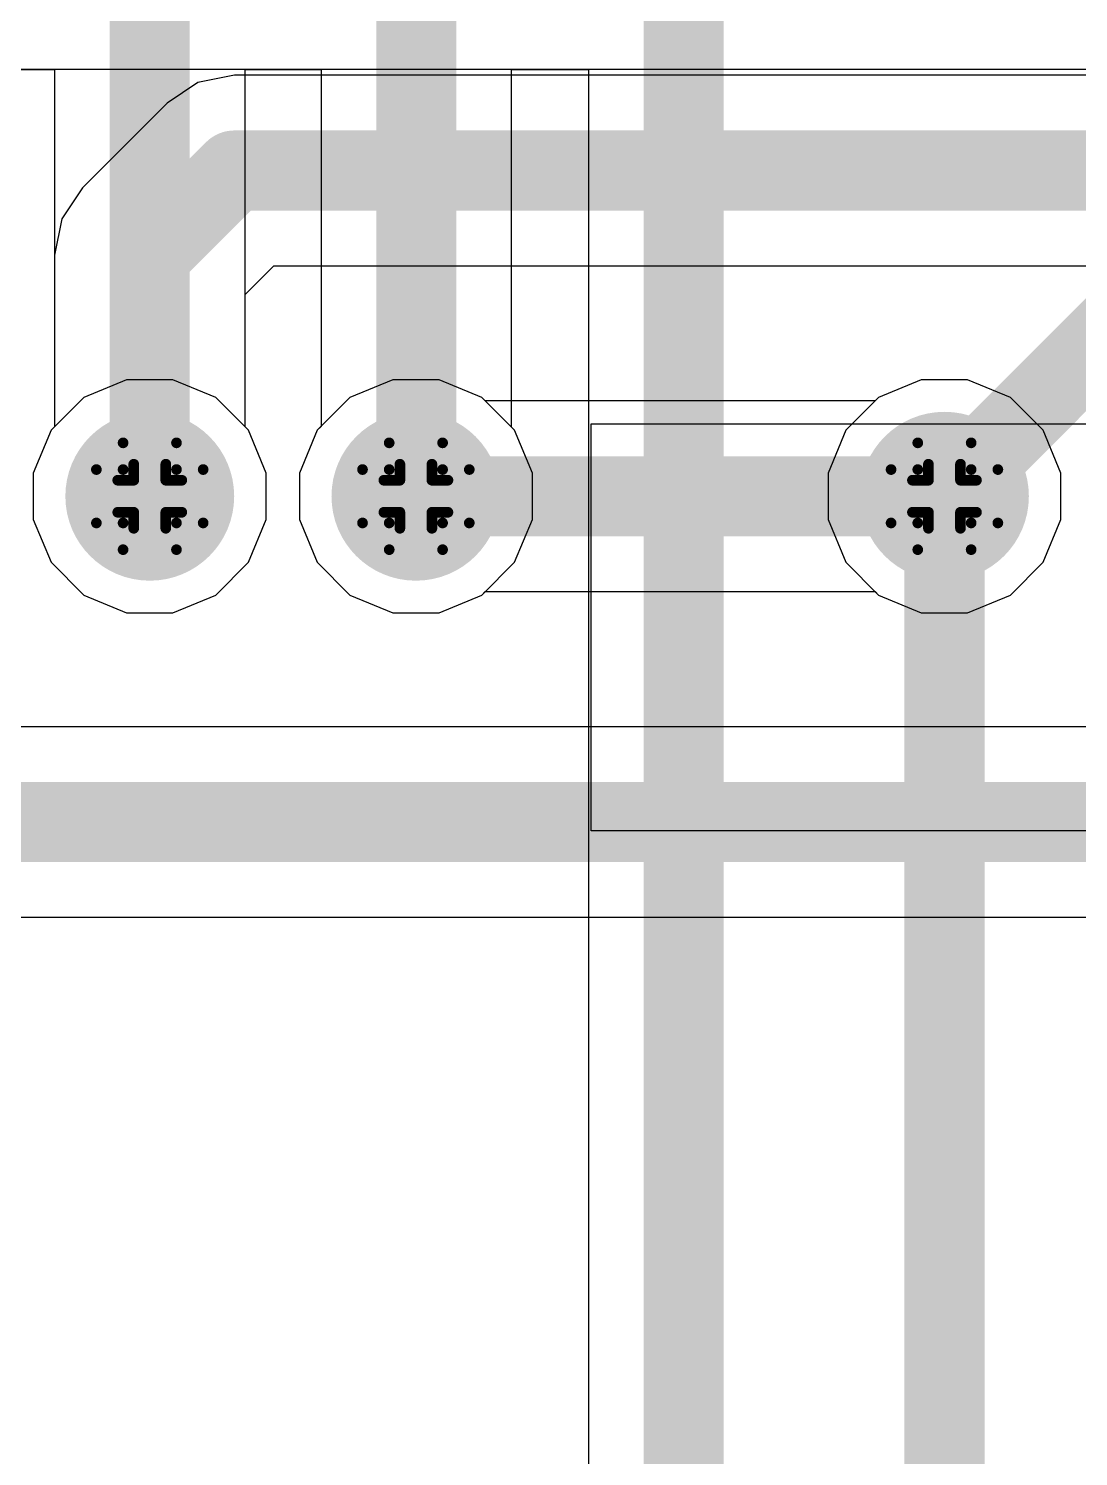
# Model space of a CAD drawing. Header units: inches. Extents: x -7 to 5163, y -3 to 5149.
# Drawn here: x 44.13 to 49.13, y 139.91 to 146.7 of the extents above; entities that cross this region are included whole.
import ezdxf

# ---------------------------------------------------------------- set-up
doc = ezdxf.new("R2010")
doc.units = ezdxf.units.IN
for name, color, linetype in [('Bottom Layer', 5, 'Continuous'), ('Bottom Solder', 6, 'Continuous'), ('Drill Drawing', 1, 'Continuous'), ('GND', 76, 'Continuous'), ('PWR', 16, 'Continuous'), ('Top Layer', 1, 'Continuous'), ('Top Solder', 216, 'Continuous'), ('Via Holes', 16, 'Continuous')]:
    doc.layers.add(name, color=color, linetype=linetype)

msp = doc.modelspace()

# ---------------------------------------------------------------- hatches: boundary and pattern name
at = {"layer": 'Bottom Layer'}
h = msp.add_hatch(color=5, dxfattribs=at)
edge = h.paths.add_edge_path()
edge.add_arc((44.7079, 144.4752), 0.3, 0, 360)
h = msp.add_hatch(color=5, dxfattribs=at)
edge = h.paths.add_edge_path()
edge.add_arc((45.974, 144.4752), 0.3, 0, 360)
h = msp.add_hatch(color=5, dxfattribs=at)
edge = h.paths.add_edge_path()
edge.add_arc((48.4886, 144.4752), 0.3, 0, 360)
at = {"layer": 'Bottom Solder'}
h = msp.add_hatch(color=6, dxfattribs=at)
edge = h.paths.add_edge_path()
edge.add_arc((44.7079, 144.4752), 0.4016, 0, 360)
h = msp.add_hatch(color=6, dxfattribs=at)
edge = h.paths.add_edge_path()
edge.add_arc((45.974, 144.4752), 0.4016, 0, 360)
h = msp.add_hatch(color=6, dxfattribs=at)
edge = h.paths.add_edge_path()
edge.add_arc((48.4886, 144.4752), 0.4016, 0, 360)
at = {"layer": 'GND'}
h = msp.add_hatch(color=76, dxfattribs=at)
edge = h.paths.add_edge_path()
edge.add_arc((44.7079, 144.4752), 0.3, 0, 360)
h = msp.add_hatch(color=76, dxfattribs=at)
edge = h.paths.add_edge_path()
edge.add_arc((45.974, 144.4752), 0.3, 0, 360)
h = msp.add_hatch(color=76, dxfattribs=at)
edge = h.paths.add_edge_path()
edge.add_arc((48.4886, 144.4752), 0.3, 0, 360)
at = {"layer": 'PWR'}
h = msp.add_hatch(color=16, dxfattribs=at)
edge = h.paths.add_edge_path()
edge.add_arc((44.7079, 144.4752), 0.3, 0, 360)
h = msp.add_hatch(color=16, dxfattribs=at)
edge = h.paths.add_edge_path()
edge.add_arc((45.974, 144.4752), 0.3, 0, 360)
h = msp.add_hatch(color=16, dxfattribs=at)
edge = h.paths.add_edge_path()
edge.add_arc((48.4886, 144.4752), 0.3, 0, 360)
at = {"layer": 'Top Layer'}
h = msp.add_hatch(color=1, dxfattribs=at)
edge = h.paths.add_edge_path()
edge.add_arc((44.7079, 144.4752), 0.3, 0, 360)
h = msp.add_hatch(color=1, dxfattribs=at)
edge = h.paths.add_edge_path()
edge.add_arc((45.974, 144.4752), 0.3, 0, 360)
h = msp.add_hatch(color=1, dxfattribs=at)
edge = h.paths.add_edge_path()
edge.add_arc((48.4886, 144.4752), 0.3, 0, 360)
at = {"layer": 'Top Solder'}
h = msp.add_hatch(color=216, dxfattribs=at)
edge = h.paths.add_edge_path()
edge.add_arc((44.7079, 144.4752), 0.4016, 0, 360)
h = msp.add_hatch(color=216, dxfattribs=at)
edge = h.paths.add_edge_path()
edge.add_arc((45.974, 144.4752), 0.4016, 0, 360)
h = msp.add_hatch(color=216, dxfattribs=at)
edge = h.paths.add_edge_path()
edge.add_arc((48.4886, 144.4752), 0.4016, 0, 360)
at = {"layer": 'Via Holes'}
h = msp.add_hatch(color=7, dxfattribs=at)
edge = h.paths.add_edge_path()
edge.add_arc((44.7079, 144.4752), 0.15, 0, 360)
h = msp.add_hatch(color=7, dxfattribs=at)
edge = h.paths.add_edge_path()
edge.add_arc((45.974, 144.4752), 0.15, 0, 360)
h = msp.add_hatch(color=7, dxfattribs=at)
edge = h.paths.add_edge_path()
edge.add_arc((48.4886, 144.4752), 0.15, 0, 360)

# ---------------------------------------------------------------- linework, layer by layer
at = {"layer": 'Bottom Layer'}
for p, q in [((44.937, 146.4433), (44.7899, 146.3451)), ((45.1104, 146.4778), (44.937, 146.4433)), ((49.7274, 146.4778), (45.1104, 146.4778)), ((45.1104, 146.4778), (45.1104, 146.4778)), ((44.7899, 146.3451), (44.3874, 145.9425)), ((44.3874, 145.9425), (44.2891, 145.7955)), ((44.2891, 145.7955), (44.2546, 145.6221)), ((44.2546, 145.6221), (44.2546, 144.8055)), ((45.1611, 145.4343), (45.2981, 145.5714)), ((45.2981, 145.5714), (49.5513, 145.5714)), ((45.1611, 144.8055), (45.1611, 145.4343)), ((45.8638, 145.0292), (45.6602, 144.9449)), ((46.0842, 145.0292), (45.8638, 145.0292)), ((46.2878, 144.9449), (46.0842, 145.0292)), ((48.3784, 145.0292), (48.1748, 144.9449)), ((48.5988, 145.0292), (48.3784, 145.0292)), ((48.8024, 144.9449), (48.5988, 145.0292)), ((45.6602, 144.9449), (45.5043, 144.789)), ((46.3043, 144.9284), (46.2878, 144.9449)), ((48.1748, 144.9449), (48.1583, 144.9284)), ((48.9583, 144.789), (48.8024, 144.9449)), ((48.1583, 144.9284), (46.3043, 144.9284)), ((44.2546, 144.8055), (44.2382, 144.789)), ((45.1775, 144.789), (45.1611, 144.8055)), ((44.2382, 144.789), (44.1539, 144.5854)), ((45.2619, 144.5854), (45.1775, 144.789)), ((45.5043, 144.789), (45.42, 144.5854)), ((49.0426, 144.5854), (48.9583, 144.789)), ((44.1539, 144.5854), (44.1539, 144.365)), ((45.2619, 144.365), (45.2619, 144.5854)), ((45.42, 144.5854), (45.42, 144.365)), ((49.0426, 144.365), (49.0426, 144.5854)), ((44.1539, 144.365), (44.2382, 144.1614)), ((45.1775, 144.1614), (45.2619, 144.365)), ((45.42, 144.365), (45.5043, 144.1614)), ((48.9583, 144.1614), (49.0426, 144.365)), ((44.2382, 144.1614), (44.394, 144.0055)), ((45.0217, 144.0055), (45.1775, 144.1614)), ((45.5043, 144.1614), (45.6602, 144.0055)), ((48.8024, 144.0055), (48.9583, 144.1614)), ((44.394, 144.0055), (44.5977, 143.9212)), ((44.8181, 143.9212), (45.0217, 144.0055)), ((45.6602, 144.0055), (45.8638, 143.9212)), ((46.0842, 143.9212), (46.2878, 144.0055)), ((46.2878, 144.0055), (46.3043, 144.022)), ((46.3043, 144.022), (48.1583, 144.022)), ((48.1583, 144.022), (48.1748, 144.0055)), ((48.1748, 144.0055), (48.3784, 143.9212)), ((48.5988, 143.9212), (48.8024, 144.0055)), ((44.5977, 143.9212), (44.8181, 143.9212)), ((45.8638, 143.9212), (46.0842, 143.9212)), ((48.3784, 143.9212), (48.5988, 143.9212)), ((51.1222, 143.379), (44.0281, 143.379)), ((43.8404, 142.4726), (51.3099, 142.4726))]:
    msp.add_line(p, q, dxfattribs=at)
for points in [[(44.7079, 145.6221, 0.381, 0.381, 0), (45.1104, 146.0246, 0.381, 0.381, 0)], [(45.1104, 146.0246, 0.381, 0.381, 0), (49.7351, 146.0246, 0.381, 0.381, 0)], [(44.7079, 144.4752, 0.381, 0.381, 0), (44.7079, 145.6221, 0.381, 0.381, 0)], [(45.974, 144.4752, 0.381, 0.381, 0), (48.4886, 144.4752, 0.381, 0.381, 0)], [(43.8404, 142.9258, 0.381, 0.381, 0), (51.3099, 142.9258, 0.381, 0.381, 0)]]:
    msp.add_lwpolyline(points, format="xyseb", dxfattribs=at)
for points in [[(45.0151, 146.0246, 0.1905, 0.1905, 1), (45.2056, 146.0246, 0.1905, 0.1905, 1)], [(45.0151, 146.0246, 0.1905, 0.1905, 1), (45.2056, 146.0246, 0.1905, 0.1905, 1)], [(44.6126, 145.6221, 0.1905, 0.1905, 1), (44.8031, 145.6221, 0.1905, 0.1905, 1)], [(44.6126, 145.6221, 0.1905, 0.1905, 1), (44.8031, 145.6221, 0.1905, 0.1905, 1)], [(44.6126, 144.4752, 0.1905, 0.1905, 1), (44.8031, 144.4752, 0.1905, 0.1905, 1)], [(45.8787, 144.4752, 0.1905, 0.1905, 1), (46.0692, 144.4752, 0.1905, 0.1905, 1)], [(48.3933, 144.4752, 0.1905, 0.1905, 1), (48.5838, 144.4752, 0.1905, 0.1905, 1)]]:
    msp.add_lwpolyline(points, format="xyseb", close=True, dxfattribs=at)
at = {"layer": 'Drill Drawing'}
for points in [[(44.5809, 144.6022, 0.0508, 0.0508, 0), (44.5809, 144.7292, 0.0508, 0.0508, 0)], [(44.5809, 144.7292, 0.0508, 0.0508, 0), (44.8349, 144.7292, 0.0508, 0.0508, 0)], [(44.8349, 144.6022, 0.0508, 0.0508, 0), (44.8349, 144.7292, 0.0508, 0.0508, 0)], [(45.847, 144.6022, 0.0508, 0.0508, 0), (45.847, 144.7292, 0.0508, 0.0508, 0)], [(45.847, 144.7292, 0.0508, 0.0508, 0), (46.101, 144.7292, 0.0508, 0.0508, 0)], [(46.101, 144.6022, 0.0508, 0.0508, 0), (46.101, 144.7292, 0.0508, 0.0508, 0)], [(48.3616, 144.6022, 0.0508, 0.0508, 0), (48.3616, 144.7292, 0.0508, 0.0508, 0)], [(48.3616, 144.7292, 0.0508, 0.0508, 0), (48.6156, 144.7292, 0.0508, 0.0508, 0)], [(48.6156, 144.6022, 0.0508, 0.0508, 0), (48.6156, 144.7292, 0.0508, 0.0508, 0)], [(44.4539, 144.3482, 0.0508, 0.0508, 0), (44.4539, 144.6022, 0.0508, 0.0508, 0)], [(44.4539, 144.6022, 0.0508, 0.0508, 0), (44.5809, 144.6022, 0.0508, 0.0508, 0)], [(44.6317, 144.5514, 0.0508, 0.0508, 0), (44.6317, 144.6276, 0.0508, 0.0508, 0)], [(44.6317, 144.6276, 0.0508, 0.0508, 0), (44.7841, 144.6276, 0.0508, 0.0508, 0)], [(44.7841, 144.5514, 0.0508, 0.0508, 0), (44.7841, 144.6276, 0.0508, 0.0508, 0)], [(44.8349, 144.6022, 0.0508, 0.0508, 0), (44.9619, 144.6022, 0.0508, 0.0508, 0)], [(44.9619, 144.3482, 0.0508, 0.0508, 0), (44.9619, 144.6022, 0.0508, 0.0508, 0)], [(45.72, 144.3482, 0.0508, 0.0508, 0), (45.72, 144.6022, 0.0508, 0.0508, 0)], [(45.72, 144.6022, 0.0508, 0.0508, 0), (45.847, 144.6022, 0.0508, 0.0508, 0)], [(45.8978, 144.5514, 0.0508, 0.0508, 0), (45.8978, 144.6276, 0.0508, 0.0508, 0)], [(45.8978, 144.6276, 0.0508, 0.0508, 0), (46.0502, 144.6276, 0.0508, 0.0508, 0)], [(46.0502, 144.5514, 0.0508, 0.0508, 0), (46.0502, 144.6276, 0.0508, 0.0508, 0)], [(46.101, 144.6022, 0.0508, 0.0508, 0), (46.228, 144.6022, 0.0508, 0.0508, 0)], [(46.228, 144.3482, 0.0508, 0.0508, 0), (46.228, 144.6022, 0.0508, 0.0508, 0)], [(48.2346, 144.3482, 0.0508, 0.0508, 0), (48.2346, 144.6022, 0.0508, 0.0508, 0)], [(48.2346, 144.6022, 0.0508, 0.0508, 0), (48.3616, 144.6022, 0.0508, 0.0508, 0)], [(48.4124, 144.5514, 0.0508, 0.0508, 0), (48.4124, 144.6276, 0.0508, 0.0508, 0)], [(48.4124, 144.6276, 0.0508, 0.0508, 0), (48.5648, 144.6276, 0.0508, 0.0508, 0)], [(48.5648, 144.5514, 0.0508, 0.0508, 0), (48.5648, 144.6276, 0.0508, 0.0508, 0)], [(48.6156, 144.6022, 0.0508, 0.0508, 0), (48.7426, 144.6022, 0.0508, 0.0508, 0)], [(48.7426, 144.3482, 0.0508, 0.0508, 0), (48.7426, 144.6022, 0.0508, 0.0508, 0)], [(44.5555, 144.399, 0.0508, 0.0508, 0), (44.5555, 144.5514, 0.0508, 0.0508, 0)], [(44.5555, 144.5514, 0.0508, 0.0508, 0), (44.6317, 144.5514, 0.0508, 0.0508, 0)], [(44.7841, 144.5514, 0.0508, 0.0508, 0), (44.8603, 144.5514, 0.0508, 0.0508, 0)], [(44.8603, 144.399, 0.0508, 0.0508, 0), (44.8603, 144.5514, 0.0508, 0.0508, 0)], [(45.8216, 144.399, 0.0508, 0.0508, 0), (45.8216, 144.5514, 0.0508, 0.0508, 0)], [(45.8216, 144.5514, 0.0508, 0.0508, 0), (45.8978, 144.5514, 0.0508, 0.0508, 0)], [(46.0502, 144.5514, 0.0508, 0.0508, 0), (46.1264, 144.5514, 0.0508, 0.0508, 0)], [(46.1264, 144.399, 0.0508, 0.0508, 0), (46.1264, 144.5514, 0.0508, 0.0508, 0)], [(48.3362, 144.399, 0.0508, 0.0508, 0), (48.3362, 144.5514, 0.0508, 0.0508, 0)], [(48.3362, 144.5514, 0.0508, 0.0508, 0), (48.4124, 144.5514, 0.0508, 0.0508, 0)], [(48.5648, 144.5514, 0.0508, 0.0508, 0), (48.641, 144.5514, 0.0508, 0.0508, 0)], [(48.641, 144.399, 0.0508, 0.0508, 0), (48.641, 144.5514, 0.0508, 0.0508, 0)], [(44.5555, 144.399, 0.0508, 0.0508, 0), (44.6317, 144.399, 0.0508, 0.0508, 0)], [(44.6317, 144.3228, 0.0508, 0.0508, 0), (44.6317, 144.399, 0.0508, 0.0508, 0)], [(44.7841, 144.399, 0.0508, 0.0508, 0), (44.8603, 144.399, 0.0508, 0.0508, 0)], [(44.7841, 144.3228, 0.0508, 0.0508, 0), (44.7841, 144.399, 0.0508, 0.0508, 0)], [(45.8216, 144.399, 0.0508, 0.0508, 0), (45.8978, 144.399, 0.0508, 0.0508, 0)], [(45.8978, 144.3228, 0.0508, 0.0508, 0), (45.8978, 144.399, 0.0508, 0.0508, 0)], [(46.0502, 144.399, 0.0508, 0.0508, 0), (46.1264, 144.399, 0.0508, 0.0508, 0)], [(46.0502, 144.3228, 0.0508, 0.0508, 0), (46.0502, 144.399, 0.0508, 0.0508, 0)], [(48.3362, 144.399, 0.0508, 0.0508, 0), (48.4124, 144.399, 0.0508, 0.0508, 0)], [(48.4124, 144.3228, 0.0508, 0.0508, 0), (48.4124, 144.399, 0.0508, 0.0508, 0)], [(48.5648, 144.399, 0.0508, 0.0508, 0), (48.641, 144.399, 0.0508, 0.0508, 0)], [(48.5648, 144.3228, 0.0508, 0.0508, 0), (48.5648, 144.399, 0.0508, 0.0508, 0)], [(44.4539, 144.3482, 0.0508, 0.0508, 0), (44.5809, 144.3482, 0.0508, 0.0508, 0)], [(44.5809, 144.2212, 0.0508, 0.0508, 0), (44.5809, 144.3482, 0.0508, 0.0508, 0)], [(44.6317, 144.3228, 0.0508, 0.0508, 0), (44.7841, 144.3228, 0.0508, 0.0508, 0)], [(44.8349, 144.3482, 0.0508, 0.0508, 0), (44.9619, 144.3482, 0.0508, 0.0508, 0)], [(44.8349, 144.2212, 0.0508, 0.0508, 0), (44.8349, 144.3482, 0.0508, 0.0508, 0)], [(45.72, 144.3482, 0.0508, 0.0508, 0), (45.847, 144.3482, 0.0508, 0.0508, 0)], [(45.847, 144.2212, 0.0508, 0.0508, 0), (45.847, 144.3482, 0.0508, 0.0508, 0)], [(45.8978, 144.3228, 0.0508, 0.0508, 0), (46.0502, 144.3228, 0.0508, 0.0508, 0)], [(46.101, 144.3482, 0.0508, 0.0508, 0), (46.228, 144.3482, 0.0508, 0.0508, 0)], [(46.101, 144.2212, 0.0508, 0.0508, 0), (46.101, 144.3482, 0.0508, 0.0508, 0)], [(48.2346, 144.3482, 0.0508, 0.0508, 0), (48.3616, 144.3482, 0.0508, 0.0508, 0)], [(48.3616, 144.2212, 0.0508, 0.0508, 0), (48.3616, 144.3482, 0.0508, 0.0508, 0)], [(48.4124, 144.3228, 0.0508, 0.0508, 0), (48.5648, 144.3228, 0.0508, 0.0508, 0)], [(48.6156, 144.3482, 0.0508, 0.0508, 0), (48.7426, 144.3482, 0.0508, 0.0508, 0)], [(48.6156, 144.2212, 0.0508, 0.0508, 0), (48.6156, 144.3482, 0.0508, 0.0508, 0)], [(44.5809, 144.2212, 0.0508, 0.0508, 0), (44.8349, 144.2212, 0.0508, 0.0508, 0)], [(45.847, 144.2212, 0.0508, 0.0508, 0), (46.101, 144.2212, 0.0508, 0.0508, 0)], [(48.3616, 144.2212, 0.0508, 0.0508, 0), (48.6156, 144.2212, 0.0508, 0.0508, 0)]]:
    msp.add_lwpolyline(points, format="xyseb", dxfattribs=at)
for points in [[(44.5682, 144.7292, 0.0254, 0.0254, 1), (44.5936, 144.7292, 0.0254, 0.0254, 1)], [(44.5682, 144.7292, 0.0254, 0.0254, 1), (44.5936, 144.7292, 0.0254, 0.0254, 1)], [(44.8222, 144.7292, 0.0254, 0.0254, 1), (44.8476, 144.7292, 0.0254, 0.0254, 1)], [(44.8222, 144.7292, 0.0254, 0.0254, 1), (44.8476, 144.7292, 0.0254, 0.0254, 1)], [(45.8343, 144.7292, 0.0254, 0.0254, 1), (45.8597, 144.7292, 0.0254, 0.0254, 1)], [(45.8343, 144.7292, 0.0254, 0.0254, 1), (45.8597, 144.7292, 0.0254, 0.0254, 1)], [(46.0883, 144.7292, 0.0254, 0.0254, 1), (46.1137, 144.7292, 0.0254, 0.0254, 1)], [(46.0883, 144.7292, 0.0254, 0.0254, 1), (46.1137, 144.7292, 0.0254, 0.0254, 1)], [(48.3489, 144.7292, 0.0254, 0.0254, 1), (48.3743, 144.7292, 0.0254, 0.0254, 1)], [(48.3489, 144.7292, 0.0254, 0.0254, 1), (48.3743, 144.7292, 0.0254, 0.0254, 1)], [(48.6029, 144.7292, 0.0254, 0.0254, 1), (48.6283, 144.7292, 0.0254, 0.0254, 1)], [(48.6029, 144.7292, 0.0254, 0.0254, 1), (48.6283, 144.7292, 0.0254, 0.0254, 1)], [(44.4412, 144.6022, 0.0254, 0.0254, 1), (44.4666, 144.6022, 0.0254, 0.0254, 1)], [(44.4412, 144.6022, 0.0254, 0.0254, 1), (44.4666, 144.6022, 0.0254, 0.0254, 1)], [(44.5682, 144.6022, 0.0254, 0.0254, 1), (44.5936, 144.6022, 0.0254, 0.0254, 1)], [(44.5682, 144.6022, 0.0254, 0.0254, 1), (44.5936, 144.6022, 0.0254, 0.0254, 1)], [(44.619, 144.6276, 0.0254, 0.0254, 1), (44.6444, 144.6276, 0.0254, 0.0254, 1)], [(44.619, 144.6276, 0.0254, 0.0254, 1), (44.6444, 144.6276, 0.0254, 0.0254, 1)], [(44.7714, 144.6276, 0.0254, 0.0254, 1), (44.7968, 144.6276, 0.0254, 0.0254, 1)], [(44.7714, 144.6276, 0.0254, 0.0254, 1), (44.7968, 144.6276, 0.0254, 0.0254, 1)], [(44.8222, 144.6022, 0.0254, 0.0254, 1), (44.8476, 144.6022, 0.0254, 0.0254, 1)], [(44.8222, 144.6022, 0.0254, 0.0254, 1), (44.8476, 144.6022, 0.0254, 0.0254, 1)], [(44.9492, 144.6022, 0.0254, 0.0254, 1), (44.9746, 144.6022, 0.0254, 0.0254, 1)], [(44.9492, 144.6022, 0.0254, 0.0254, 1), (44.9746, 144.6022, 0.0254, 0.0254, 1)], [(45.7073, 144.6022, 0.0254, 0.0254, 1), (45.7327, 144.6022, 0.0254, 0.0254, 1)], [(45.7073, 144.6022, 0.0254, 0.0254, 1), (45.7327, 144.6022, 0.0254, 0.0254, 1)], [(45.8343, 144.6022, 0.0254, 0.0254, 1), (45.8597, 144.6022, 0.0254, 0.0254, 1)], [(45.8343, 144.6022, 0.0254, 0.0254, 1), (45.8597, 144.6022, 0.0254, 0.0254, 1)], [(45.8851, 144.6276, 0.0254, 0.0254, 1), (45.9105, 144.6276, 0.0254, 0.0254, 1)], [(45.8851, 144.6276, 0.0254, 0.0254, 1), (45.9105, 144.6276, 0.0254, 0.0254, 1)], [(46.0375, 144.6276, 0.0254, 0.0254, 1), (46.0629, 144.6276, 0.0254, 0.0254, 1)], [(46.0375, 144.6276, 0.0254, 0.0254, 1), (46.0629, 144.6276, 0.0254, 0.0254, 1)], [(46.0883, 144.6022, 0.0254, 0.0254, 1), (46.1137, 144.6022, 0.0254, 0.0254, 1)], [(46.0883, 144.6022, 0.0254, 0.0254, 1), (46.1137, 144.6022, 0.0254, 0.0254, 1)], [(46.2153, 144.6022, 0.0254, 0.0254, 1), (46.2407, 144.6022, 0.0254, 0.0254, 1)], [(46.2153, 144.6022, 0.0254, 0.0254, 1), (46.2407, 144.6022, 0.0254, 0.0254, 1)], [(48.2219, 144.6022, 0.0254, 0.0254, 1), (48.2473, 144.6022, 0.0254, 0.0254, 1)], [(48.2219, 144.6022, 0.0254, 0.0254, 1), (48.2473, 144.6022, 0.0254, 0.0254, 1)], [(48.3489, 144.6022, 0.0254, 0.0254, 1), (48.3743, 144.6022, 0.0254, 0.0254, 1)], [(48.3489, 144.6022, 0.0254, 0.0254, 1), (48.3743, 144.6022, 0.0254, 0.0254, 1)], [(48.3997, 144.6276, 0.0254, 0.0254, 1), (48.4251, 144.6276, 0.0254, 0.0254, 1)], [(48.3997, 144.6276, 0.0254, 0.0254, 1), (48.4251, 144.6276, 0.0254, 0.0254, 1)], [(48.5521, 144.6276, 0.0254, 0.0254, 1), (48.5775, 144.6276, 0.0254, 0.0254, 1)], [(48.5521, 144.6276, 0.0254, 0.0254, 1), (48.5775, 144.6276, 0.0254, 0.0254, 1)], [(48.6029, 144.6022, 0.0254, 0.0254, 1), (48.6283, 144.6022, 0.0254, 0.0254, 1)], [(48.6029, 144.6022, 0.0254, 0.0254, 1), (48.6283, 144.6022, 0.0254, 0.0254, 1)], [(48.7299, 144.6022, 0.0254, 0.0254, 1), (48.7553, 144.6022, 0.0254, 0.0254, 1)], [(48.7299, 144.6022, 0.0254, 0.0254, 1), (48.7553, 144.6022, 0.0254, 0.0254, 1)], [(44.5428, 144.5514, 0.0254, 0.0254, 1), (44.5682, 144.5514, 0.0254, 0.0254, 1)], [(44.5428, 144.5514, 0.0254, 0.0254, 1), (44.5682, 144.5514, 0.0254, 0.0254, 1)], [(44.619, 144.5514, 0.0254, 0.0254, 1), (44.6444, 144.5514, 0.0254, 0.0254, 1)], [(44.619, 144.5514, 0.0254, 0.0254, 1), (44.6444, 144.5514, 0.0254, 0.0254, 1)], [(44.7714, 144.5514, 0.0254, 0.0254, 1), (44.7968, 144.5514, 0.0254, 0.0254, 1)], [(44.7714, 144.5514, 0.0254, 0.0254, 1), (44.7968, 144.5514, 0.0254, 0.0254, 1)], [(44.8476, 144.5514, 0.0254, 0.0254, 1), (44.873, 144.5514, 0.0254, 0.0254, 1)], [(44.8476, 144.5514, 0.0254, 0.0254, 1), (44.873, 144.5514, 0.0254, 0.0254, 1)], [(45.8089, 144.5514, 0.0254, 0.0254, 1), (45.8343, 144.5514, 0.0254, 0.0254, 1)], [(45.8089, 144.5514, 0.0254, 0.0254, 1), (45.8343, 144.5514, 0.0254, 0.0254, 1)], [(45.8851, 144.5514, 0.0254, 0.0254, 1), (45.9105, 144.5514, 0.0254, 0.0254, 1)], [(45.8851, 144.5514, 0.0254, 0.0254, 1), (45.9105, 144.5514, 0.0254, 0.0254, 1)], [(46.0375, 144.5514, 0.0254, 0.0254, 1), (46.0629, 144.5514, 0.0254, 0.0254, 1)], [(46.0375, 144.5514, 0.0254, 0.0254, 1), (46.0629, 144.5514, 0.0254, 0.0254, 1)], [(46.1137, 144.5514, 0.0254, 0.0254, 1), (46.1391, 144.5514, 0.0254, 0.0254, 1)], [(46.1137, 144.5514, 0.0254, 0.0254, 1), (46.1391, 144.5514, 0.0254, 0.0254, 1)], [(48.3235, 144.5514, 0.0254, 0.0254, 1), (48.3489, 144.5514, 0.0254, 0.0254, 1)], [(48.3235, 144.5514, 0.0254, 0.0254, 1), (48.3489, 144.5514, 0.0254, 0.0254, 1)], [(48.3997, 144.5514, 0.0254, 0.0254, 1), (48.4251, 144.5514, 0.0254, 0.0254, 1)], [(48.3997, 144.5514, 0.0254, 0.0254, 1), (48.4251, 144.5514, 0.0254, 0.0254, 1)], [(48.5521, 144.5514, 0.0254, 0.0254, 1), (48.5775, 144.5514, 0.0254, 0.0254, 1)], [(48.5521, 144.5514, 0.0254, 0.0254, 1), (48.5775, 144.5514, 0.0254, 0.0254, 1)], [(48.6283, 144.5514, 0.0254, 0.0254, 1), (48.6537, 144.5514, 0.0254, 0.0254, 1)], [(48.6283, 144.5514, 0.0254, 0.0254, 1), (48.6537, 144.5514, 0.0254, 0.0254, 1)], [(44.5428, 144.399, 0.0254, 0.0254, 1), (44.5682, 144.399, 0.0254, 0.0254, 1)], [(44.5428, 144.399, 0.0254, 0.0254, 1), (44.5682, 144.399, 0.0254, 0.0254, 1)], [(44.619, 144.399, 0.0254, 0.0254, 1), (44.6444, 144.399, 0.0254, 0.0254, 1)], [(44.619, 144.399, 0.0254, 0.0254, 1), (44.6444, 144.399, 0.0254, 0.0254, 1)], [(44.7714, 144.399, 0.0254, 0.0254, 1), (44.7968, 144.399, 0.0254, 0.0254, 1)], [(44.7714, 144.399, 0.0254, 0.0254, 1), (44.7968, 144.399, 0.0254, 0.0254, 1)], [(44.8476, 144.399, 0.0254, 0.0254, 1), (44.873, 144.399, 0.0254, 0.0254, 1)], [(44.8476, 144.399, 0.0254, 0.0254, 1), (44.873, 144.399, 0.0254, 0.0254, 1)], [(45.8089, 144.399, 0.0254, 0.0254, 1), (45.8343, 144.399, 0.0254, 0.0254, 1)], [(45.8089, 144.399, 0.0254, 0.0254, 1), (45.8343, 144.399, 0.0254, 0.0254, 1)], [(45.8851, 144.399, 0.0254, 0.0254, 1), (45.9105, 144.399, 0.0254, 0.0254, 1)], [(45.8851, 144.399, 0.0254, 0.0254, 1), (45.9105, 144.399, 0.0254, 0.0254, 1)], [(46.0375, 144.399, 0.0254, 0.0254, 1), (46.0629, 144.399, 0.0254, 0.0254, 1)], [(46.0375, 144.399, 0.0254, 0.0254, 1), (46.0629, 144.399, 0.0254, 0.0254, 1)], [(46.1137, 144.399, 0.0254, 0.0254, 1), (46.1391, 144.399, 0.0254, 0.0254, 1)], [(46.1137, 144.399, 0.0254, 0.0254, 1), (46.1391, 144.399, 0.0254, 0.0254, 1)], [(48.3235, 144.399, 0.0254, 0.0254, 1), (48.3489, 144.399, 0.0254, 0.0254, 1)], [(48.3235, 144.399, 0.0254, 0.0254, 1), (48.3489, 144.399, 0.0254, 0.0254, 1)], [(48.3997, 144.399, 0.0254, 0.0254, 1), (48.4251, 144.399, 0.0254, 0.0254, 1)], [(48.3997, 144.399, 0.0254, 0.0254, 1), (48.4251, 144.399, 0.0254, 0.0254, 1)], [(48.5521, 144.399, 0.0254, 0.0254, 1), (48.5775, 144.399, 0.0254, 0.0254, 1)], [(48.5521, 144.399, 0.0254, 0.0254, 1), (48.5775, 144.399, 0.0254, 0.0254, 1)], [(48.6283, 144.399, 0.0254, 0.0254, 1), (48.6537, 144.399, 0.0254, 0.0254, 1)], [(48.6283, 144.399, 0.0254, 0.0254, 1), (48.6537, 144.399, 0.0254, 0.0254, 1)], [(44.4412, 144.3482, 0.0254, 0.0254, 1), (44.4666, 144.3482, 0.0254, 0.0254, 1)], [(44.4412, 144.3482, 0.0254, 0.0254, 1), (44.4666, 144.3482, 0.0254, 0.0254, 1)], [(44.5682, 144.3482, 0.0254, 0.0254, 1), (44.5936, 144.3482, 0.0254, 0.0254, 1)], [(44.5682, 144.3482, 0.0254, 0.0254, 1), (44.5936, 144.3482, 0.0254, 0.0254, 1)], [(44.619, 144.3228, 0.0254, 0.0254, 1), (44.6444, 144.3228, 0.0254, 0.0254, 1)], [(44.619, 144.3228, 0.0254, 0.0254, 1), (44.6444, 144.3228, 0.0254, 0.0254, 1)], [(44.7714, 144.3228, 0.0254, 0.0254, 1), (44.7968, 144.3228, 0.0254, 0.0254, 1)], [(44.7714, 144.3228, 0.0254, 0.0254, 1), (44.7968, 144.3228, 0.0254, 0.0254, 1)], [(44.8222, 144.3482, 0.0254, 0.0254, 1), (44.8476, 144.3482, 0.0254, 0.0254, 1)], [(44.8222, 144.3482, 0.0254, 0.0254, 1), (44.8476, 144.3482, 0.0254, 0.0254, 1)], [(44.9492, 144.3482, 0.0254, 0.0254, 1), (44.9746, 144.3482, 0.0254, 0.0254, 1)], [(44.9492, 144.3482, 0.0254, 0.0254, 1), (44.9746, 144.3482, 0.0254, 0.0254, 1)], [(45.7073, 144.3482, 0.0254, 0.0254, 1), (45.7327, 144.3482, 0.0254, 0.0254, 1)], [(45.7073, 144.3482, 0.0254, 0.0254, 1), (45.7327, 144.3482, 0.0254, 0.0254, 1)], [(45.8343, 144.3482, 0.0254, 0.0254, 1), (45.8597, 144.3482, 0.0254, 0.0254, 1)], [(45.8343, 144.3482, 0.0254, 0.0254, 1), (45.8597, 144.3482, 0.0254, 0.0254, 1)], [(45.8851, 144.3228, 0.0254, 0.0254, 1), (45.9105, 144.3228, 0.0254, 0.0254, 1)], [(45.8851, 144.3228, 0.0254, 0.0254, 1), (45.9105, 144.3228, 0.0254, 0.0254, 1)], [(46.0375, 144.3228, 0.0254, 0.0254, 1), (46.0629, 144.3228, 0.0254, 0.0254, 1)], [(46.0375, 144.3228, 0.0254, 0.0254, 1), (46.0629, 144.3228, 0.0254, 0.0254, 1)], [(46.0883, 144.3482, 0.0254, 0.0254, 1), (46.1137, 144.3482, 0.0254, 0.0254, 1)], [(46.0883, 144.3482, 0.0254, 0.0254, 1), (46.1137, 144.3482, 0.0254, 0.0254, 1)], [(46.2153, 144.3482, 0.0254, 0.0254, 1), (46.2407, 144.3482, 0.0254, 0.0254, 1)], [(46.2153, 144.3482, 0.0254, 0.0254, 1), (46.2407, 144.3482, 0.0254, 0.0254, 1)], [(48.2219, 144.3482, 0.0254, 0.0254, 1), (48.2473, 144.3482, 0.0254, 0.0254, 1)], [(48.2219, 144.3482, 0.0254, 0.0254, 1), (48.2473, 144.3482, 0.0254, 0.0254, 1)], [(48.3489, 144.3482, 0.0254, 0.0254, 1), (48.3743, 144.3482, 0.0254, 0.0254, 1)], [(48.3489, 144.3482, 0.0254, 0.0254, 1), (48.3743, 144.3482, 0.0254, 0.0254, 1)], [(48.3997, 144.3228, 0.0254, 0.0254, 1), (48.4251, 144.3228, 0.0254, 0.0254, 1)], [(48.3997, 144.3228, 0.0254, 0.0254, 1), (48.4251, 144.3228, 0.0254, 0.0254, 1)], [(48.5521, 144.3228, 0.0254, 0.0254, 1), (48.5775, 144.3228, 0.0254, 0.0254, 1)], [(48.5521, 144.3228, 0.0254, 0.0254, 1), (48.5775, 144.3228, 0.0254, 0.0254, 1)], [(48.6029, 144.3482, 0.0254, 0.0254, 1), (48.6283, 144.3482, 0.0254, 0.0254, 1)], [(48.6029, 144.3482, 0.0254, 0.0254, 1), (48.6283, 144.3482, 0.0254, 0.0254, 1)], [(48.7299, 144.3482, 0.0254, 0.0254, 1), (48.7553, 144.3482, 0.0254, 0.0254, 1)], [(48.7299, 144.3482, 0.0254, 0.0254, 1), (48.7553, 144.3482, 0.0254, 0.0254, 1)], [(44.5682, 144.2212, 0.0254, 0.0254, 1), (44.5936, 144.2212, 0.0254, 0.0254, 1)], [(44.5682, 144.2212, 0.0254, 0.0254, 1), (44.5936, 144.2212, 0.0254, 0.0254, 1)], [(44.8222, 144.2212, 0.0254, 0.0254, 1), (44.8476, 144.2212, 0.0254, 0.0254, 1)], [(44.8222, 144.2212, 0.0254, 0.0254, 1), (44.8476, 144.2212, 0.0254, 0.0254, 1)], [(45.8343, 144.2212, 0.0254, 0.0254, 1), (45.8597, 144.2212, 0.0254, 0.0254, 1)], [(45.8343, 144.2212, 0.0254, 0.0254, 1), (45.8597, 144.2212, 0.0254, 0.0254, 1)], [(46.0883, 144.2212, 0.0254, 0.0254, 1), (46.1137, 144.2212, 0.0254, 0.0254, 1)], [(46.0883, 144.2212, 0.0254, 0.0254, 1), (46.1137, 144.2212, 0.0254, 0.0254, 1)], [(48.3489, 144.2212, 0.0254, 0.0254, 1), (48.3743, 144.2212, 0.0254, 0.0254, 1)], [(48.3489, 144.2212, 0.0254, 0.0254, 1), (48.3743, 144.2212, 0.0254, 0.0254, 1)], [(48.6029, 144.2212, 0.0254, 0.0254, 1), (48.6283, 144.2212, 0.0254, 0.0254, 1)], [(48.6029, 144.2212, 0.0254, 0.0254, 1), (48.6283, 144.2212, 0.0254, 0.0254, 1)]]:
    msp.add_lwpolyline(points, format="xyseb", close=True, dxfattribs=at)
at = {"layer": 'GND'}
for p, q in [((44.5977, 145.0292), (44.394, 144.9449)), ((44.8181, 145.0292), (44.5977, 145.0292)), ((45.0217, 144.9449), (44.8181, 145.0292)), ((45.8638, 145.0292), (45.6602, 144.9449)), ((46.0842, 145.0292), (45.8638, 145.0292)), ((46.2878, 144.9449), (46.0842, 145.0292)), ((48.3784, 145.0292), (48.1748, 144.9449)), ((48.5988, 145.0292), (48.3784, 145.0292)), ((48.8024, 144.9449), (48.5988, 145.0292)), ((44.394, 144.9449), (44.2382, 144.789)), ((45.1775, 144.789), (45.0217, 144.9449)), ((45.6602, 144.9449), (45.5043, 144.789)), ((46.4437, 144.789), (46.2878, 144.9449)), ((48.1748, 144.9449), (48.0189, 144.789)), ((48.9583, 144.789), (48.8024, 144.9449)), ((44.2382, 144.789), (44.1539, 144.5854)), ((45.2619, 144.5854), (45.1775, 144.789)), ((45.5043, 144.789), (45.42, 144.5854)), ((46.528, 144.5854), (46.4437, 144.789)), ((48.0189, 144.789), (47.9346, 144.5854)), ((49.0426, 144.5854), (48.9583, 144.789)), ((44.1539, 144.5854), (44.1539, 144.365)), ((45.2619, 144.365), (45.2619, 144.5854)), ((45.42, 144.5854), (45.42, 144.365)), ((46.528, 144.365), (46.528, 144.5854)), ((47.9346, 144.5854), (47.9346, 144.365)), ((49.0426, 144.365), (49.0426, 144.5854)), ((44.1539, 144.365), (44.2382, 144.1614)), ((45.1775, 144.1614), (45.2619, 144.365)), ((45.42, 144.365), (45.5043, 144.1614)), ((46.4437, 144.1614), (46.528, 144.365)), ((47.9346, 144.365), (48.0189, 144.1614)), ((48.9583, 144.1614), (49.0426, 144.365)), ((44.2382, 144.1614), (44.394, 144.0055)), ((45.0217, 144.0055), (45.1775, 144.1614)), ((45.5043, 144.1614), (45.6602, 144.0055)), ((46.2878, 144.0055), (46.4437, 144.1614)), ((48.0189, 144.1614), (48.1748, 144.0055)), ((48.8024, 144.0055), (48.9583, 144.1614)), ((44.394, 144.0055), (44.5977, 143.9212)), ((44.8181, 143.9212), (45.0217, 144.0055)), ((45.6602, 144.0055), (45.8638, 143.9212)), ((46.0842, 143.9212), (46.2878, 144.0055)), ((48.1748, 144.0055), (48.3784, 143.9212)), ((48.5988, 143.9212), (48.8024, 144.0055)), ((44.5977, 143.9212), (44.8181, 143.9212)), ((45.8638, 143.9212), (46.0842, 143.9212)), ((48.3784, 143.9212), (48.5988, 143.9212))]:
    msp.add_line(p, q, dxfattribs=at)
at = {"layer": 'PWR'}
for p, q in [((44.5977, 145.0292), (44.394, 144.9449)), ((44.8181, 145.0292), (44.5977, 145.0292)), ((45.0217, 144.9449), (44.8181, 145.0292)), ((45.8638, 145.0292), (45.6602, 144.9449)), ((46.0842, 145.0292), (45.8638, 145.0292)), ((46.2878, 144.9449), (46.0842, 145.0292)), ((48.3784, 145.0292), (48.1748, 144.9449)), ((48.5988, 145.0292), (48.3784, 145.0292)), ((48.8024, 144.9449), (48.5988, 145.0292)), ((44.394, 144.9449), (44.2382, 144.789)), ((45.1775, 144.789), (45.0217, 144.9449)), ((45.6602, 144.9449), (45.5043, 144.789)), ((46.4437, 144.789), (46.2878, 144.9449)), ((48.1748, 144.9449), (48.0189, 144.789)), ((48.9583, 144.789), (48.8024, 144.9449)), ((44.2382, 144.789), (44.1539, 144.5854)), ((45.2619, 144.5854), (45.1775, 144.789)), ((45.5043, 144.789), (45.42, 144.5854)), ((46.528, 144.5854), (46.4437, 144.789)), ((48.0189, 144.789), (47.9346, 144.5854)), ((49.0426, 144.5854), (48.9583, 144.789)), ((44.1539, 144.5854), (44.1539, 144.365)), ((45.2619, 144.365), (45.2619, 144.5854)), ((45.42, 144.5854), (45.42, 144.365)), ((46.528, 144.365), (46.528, 144.5854)), ((47.9346, 144.5854), (47.9346, 144.365)), ((49.0426, 144.365), (49.0426, 144.5854)), ((44.1539, 144.365), (44.2382, 144.1614)), ((45.1775, 144.1614), (45.2619, 144.365)), ((45.42, 144.365), (45.5043, 144.1614)), ((46.4437, 144.1614), (46.528, 144.365)), ((47.9346, 144.365), (48.0189, 144.1614)), ((48.9583, 144.1614), (49.0426, 144.365)), ((44.2382, 144.1614), (44.394, 144.0055)), ((45.0217, 144.0055), (45.1775, 144.1614)), ((45.5043, 144.1614), (45.6602, 144.0055)), ((46.2878, 144.0055), (46.4437, 144.1614)), ((48.0189, 144.1614), (48.1748, 144.0055)), ((48.8024, 144.0055), (48.9583, 144.1614)), ((44.394, 144.0055), (44.5977, 143.9212)), ((44.8181, 143.9212), (45.0217, 144.0055)), ((45.6602, 144.0055), (45.8638, 143.9212)), ((46.0842, 143.9212), (46.2878, 144.0055)), ((48.1748, 144.0055), (48.3784, 143.9212)), ((48.5988, 143.9212), (48.8024, 144.0055)), ((44.5977, 143.9212), (44.8181, 143.9212)), ((45.8638, 143.9212), (46.0842, 143.9212)), ((48.3784, 143.9212), (48.5988, 143.9212))]:
    msp.add_line(p, q, dxfattribs=at)
at = {"layer": 'Top Layer'}
for p, q in [((51.5345, 146.5047), (42.926, 146.5047)), ((43.8911, 146.5047), (44.2546, 146.5047)), ((44.2546, 146.5047), (44.2546, 144.8055)), ((45.1611, 144.8055), (45.1611, 146.5047)), ((45.1611, 146.5047), (45.5227, 146.5047)), ((45.5227, 146.5047), (45.5227, 144.8074)), ((46.4291, 144.8035), (46.4291, 146.5047)), ((46.4291, 146.5047), (46.7946, 146.5047)), ((46.7946, 146.5047), (46.7946, 133.6887)), ((44.2546, 144.8055), (44.2382, 144.789)), ((45.1775, 144.789), (45.1611, 144.8055)), ((45.5227, 144.8074), (45.5043, 144.789)), ((46.4437, 144.789), (46.4291, 144.8035)), ((46.8071, 142.8836), (46.8071, 144.8191)), ((46.8071, 144.8191), (52.0379, 144.8191)), ((44.2382, 144.789), (44.1539, 144.5854)), ((45.2619, 144.5854), (45.1775, 144.789)), ((45.5043, 144.789), (45.42, 144.5854)), ((46.528, 144.5854), (46.4437, 144.789)), ((44.1539, 144.5854), (44.1539, 144.365)), ((45.2619, 144.365), (45.2619, 144.5854)), ((45.42, 144.5854), (45.42, 144.365)), ((46.528, 144.365), (46.528, 144.5854)), ((44.1539, 144.365), (44.2382, 144.1614)), ((45.1775, 144.1614), (45.2619, 144.365)), ((45.42, 144.365), (45.5043, 144.1614)), ((46.4437, 144.1614), (46.528, 144.365)), ((44.2382, 144.1614), (44.394, 144.0055)), ((45.0217, 144.0055), (45.1775, 144.1614)), ((45.5043, 144.1614), (45.6602, 144.0055)), ((46.2878, 144.0055), (46.4437, 144.1614)), ((44.394, 144.0055), (44.5977, 143.9212)), ((44.8181, 143.9212), (45.0217, 144.0055)), ((45.6602, 144.0055), (45.8638, 143.9212)), ((46.0842, 143.9212), (46.2878, 144.0055)), ((44.5977, 143.9212), (44.8181, 143.9212)), ((45.8638, 143.9212), (46.0842, 143.9212)), ((52.0379, 142.8836), (46.8071, 142.8836))]:
    msp.add_line(p, q, dxfattribs=at)
for points in [[(44.7079, 144.4752, 0.381, 0.381, 0), (44.7079, 147.7026, 0.381, 0.381, 0)], [(45.9759, 144.4771, 0.381, 0.381, 0), (45.9759, 147.7007, 0.381, 0.381, 0)], [(47.2479, 133.6887, 0.381, 0.381, 0), (47.2479, 147.7026, 0.381, 0.381, 0)], [(48.4886, 144.4752, 0.381, 0.381, 0), (50.4122, 146.3988, 0.381, 0.381, 0)], [(45.974, 144.4752, 0.381, 0.381, 0), (45.9759, 144.4771, 0.381, 0.381, 0)], [(48.4886, 134.7243, 0.381, 0.381, 0), (48.4886, 144.4752, 0.381, 0.381, 0)]]:
    msp.add_lwpolyline(points, format="xyseb", dxfattribs=at)
for points in [[(44.6126, 144.4752, 0.1905, 0.1905, 1), (44.8031, 144.4752, 0.1905, 0.1905, 1)], [(45.8787, 144.4752, 0.1905, 0.1905, 1), (46.0692, 144.4752, 0.1905, 0.1905, 1)], [(45.8807, 144.4771, 0.1905, 0.1905, 1), (46.0712, 144.4771, 0.1905, 0.1905, 1)], [(45.8807, 144.4771, 0.1905, 0.1905, 1), (46.0712, 144.4771, 0.1905, 0.1905, 1)], [(48.3933, 144.4752, 0.1905, 0.1905, 1), (48.5838, 144.4752, 0.1905, 0.1905, 1)], [(48.3933, 144.4752, 0.1905, 0.1905, 1), (48.5838, 144.4752, 0.1905, 0.1905, 1)]]:
    msp.add_lwpolyline(points, format="xyseb", close=True, dxfattribs=at)

doc.saveas('drawing.dxf')
